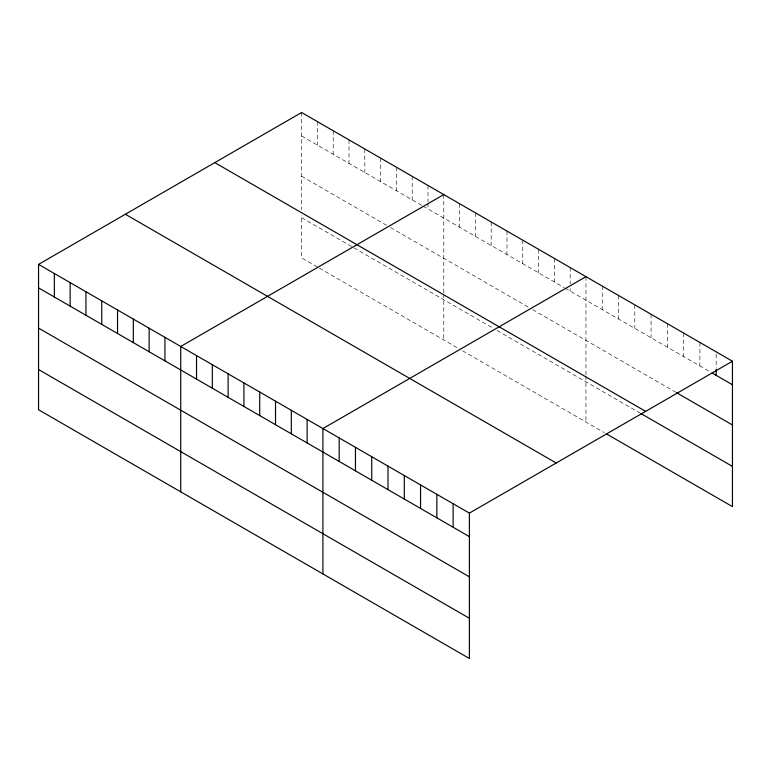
<?xml version="1.0" encoding="UTF-8"?>
<svg xmlns="http://www.w3.org/2000/svg" width="771" height="771" viewBox="0 0 771 771"><rect width="100%" height="100%" fill="white"/><g stroke="black" fill="none" stroke-linecap="round" stroke-linejoin="round"><path stroke-width="0.58" stroke-dasharray="3.85 2.89" d="M301.606 112.499L301.606 209.606M301.606 136.014L422.065 205.558M423.048 206.127L564.247 287.641M565.23 288.209L710.072 371.834M301.606 176.231L386.522 225.248M390.473 227.532L528.694 307.34M532.645 309.614L675.483 392.082M301.606 217.663L352.954 247.308M353.937 247.876L493.151 328.253M497.102 330.528L639.882 412.967M317.411 266.997L301.606 257.88L301.606 215.36M319.377 268.144L459.583 349.09M462.542 350.795L604.271 432.627M716.172 354.197L716.172 368.307M699.895 342.449L699.895 365.965M683.617 333.053L683.617 356.568M667.349 323.656L667.349 347.172M651.071 314.26L651.071 337.775M634.793 304.863L634.793 328.379M618.515 295.466L618.515 318.972M602.238 286.07L602.238 309.576M585.96 276.673L585.96 374.928M585.96 376.084L585.96 422.055M570.164 267.547L570.164 284.007M570.164 288.711L570.164 291.062M554.368 258.43L554.368 281.945M538.572 249.312L538.572 272.818M522.777 240.186L522.777 263.701M506.981 231.069L506.981 254.584M491.175 221.952L491.175 245.457M475.379 212.825L475.379 236.34M459.583 203.708L459.583 227.214M443.788 194.581L443.788 292.845M443.788 293.992L443.788 339.963M427.992 185.464L427.992 201.925M427.992 203.101L427.992 208.98M412.196 176.347L412.196 199.853M396.39 167.22L396.39 190.736M380.595 158.103L380.595 181.619M364.799 148.986L364.799 172.492M349.003 139.859L349.003 163.375M333.207 130.742L333.207 154.258M317.411 121.625L317.411 145.131"/><path stroke-width="1.16" d="M38.55 264.376L469.394 513.12L469.394 658.501L38.55 409.758L38.55 264.376L301.606 112.499L732.45 361.242L732.45 506.624L606.305 433.794M443.788 194.581L180.732 346.458L180.732 491.84M585.96 276.673L322.904 428.551L322.904 573.923M469.394 513.12L732.45 361.242M712.105 373.01L732.45 384.758M676.504 392.67L732.45 424.975M214.801 162.623L645.645 411.367M640.894 413.545L732.45 466.407M125.355 214.261L556.199 463.005M38.55 287.891L469.394 536.635M38.55 328.109L469.394 576.853M38.55 369.54L469.394 618.284M716.172 369.482L716.172 375.361M453.117 503.723L453.117 527.239M436.839 494.327L436.839 517.842M420.561 484.93L420.561 508.436M404.283 475.534L404.283 499.039M388.006 466.137L388.006 489.643M371.738 456.74L371.738 480.246M355.46 447.344L355.46 470.85M339.182 437.947L339.182 461.453M307.109 419.424L307.109 442.94M291.313 410.307L291.313 433.822M275.517 401.18L275.517 424.696M259.711 392.063L259.711 415.579M243.915 382.946L243.915 406.452M228.12 373.819L228.12 397.335M212.324 364.702L212.324 388.218M196.528 355.585L196.528 379.091M164.927 337.341L164.927 360.857M149.131 328.224L149.131 351.73M133.335 319.098L133.335 342.613M117.539 309.981L117.539 333.486M101.743 300.854L101.743 324.369M85.947 291.737L85.947 315.252M70.142 282.62L70.142 306.126M54.346 273.493L54.346 297.008"/></g></svg>
